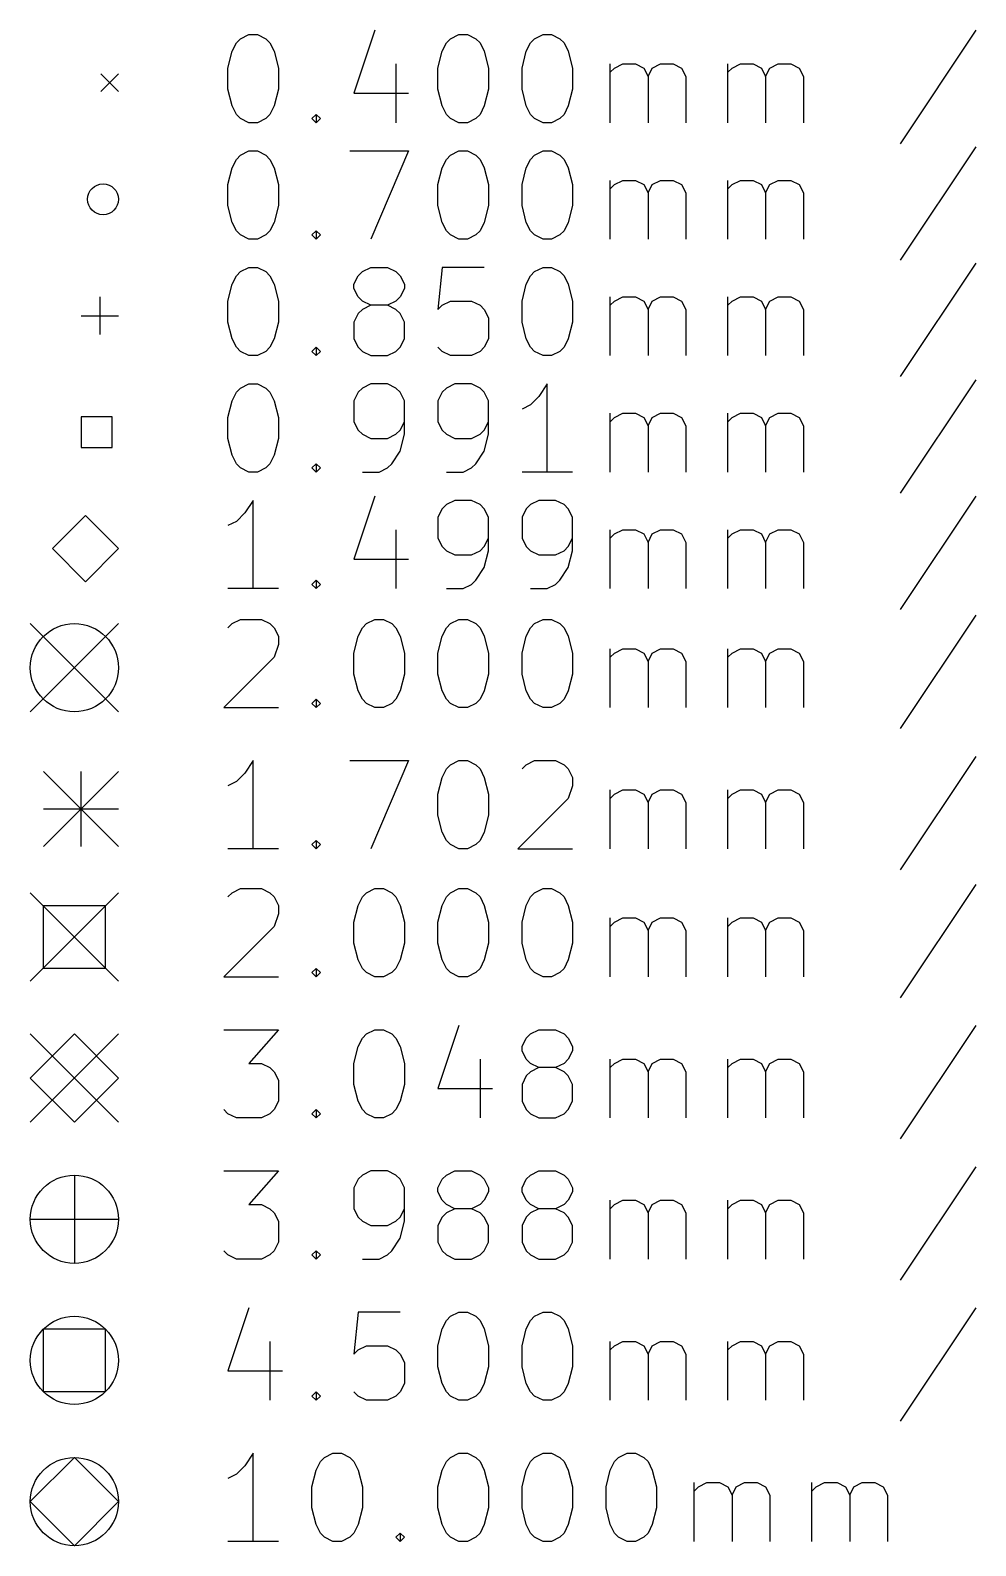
# Model space of a CAD drawing. Extents: x -1 to 313, y -136 to 2.
# Drawn here: x -1.3 to 20.13, y -134.91 to -100.56 of the extents above; entities that cross this region are included whole.
import ezdxf

# ---------------------------------------------------------------- set-up
doc = ezdxf.new("R2010")
doc.units = 0
doc.layers.add('BLACK', color=7, linetype='CONTINUOUS')

msp = doc.modelspace()

# ---------------------------------------------------------------- linework, layer by layer
at = {"layer": 'BLACK', "linetype": 'CONTINUOUS'}
for p, q in [((6.51429, -100.56), (6.03809, -101.988)), ((20.1333, -100.56), (18.419, -103.131)), ((3.27619, -101.036), (3.37143, -100.845)), ((3.37143, -100.845), (3.46667, -100.75)), ((3.46667, -100.75), (3.65714, -100.655)), ((3.65714, -100.655), (3.84762, -100.655)), ((3.84762, -100.655), (4.0381, -100.75)), ((4.0381, -100.75), (4.13333, -100.845)), ((4.13333, -100.845), (4.22857, -101.036)), ((8.0381, -101.036), (8.13333, -100.845)), ((8.13333, -100.845), (8.22857, -100.75)), ((8.22857, -100.75), (8.41905, -100.655)), ((8.41905, -100.655), (8.60952, -100.655)), ((8.60952, -100.655), (8.8, -100.75)), ((8.8, -100.75), (8.89524, -100.845)), ((8.89524, -100.845), (8.99048, -101.036)), ((9.94286, -101.036), (10.0381, -100.845)), ((10.0381, -100.845), (10.1333, -100.75)), ((10.1333, -100.75), (10.3238, -100.655)), ((10.3238, -100.655), (10.5143, -100.655)), ((10.5143, -100.655), (10.7048, -100.75)), ((10.7048, -100.75), (10.8, -100.845)), ((10.8, -100.845), (10.8952, -101.036)), ((3.18095, -101.417), (3.27619, -101.036)), ((4.22857, -101.036), (4.32381, -101.417)), ((6.99048, -101.322), (6.99048, -102.655)), ((7.94286, -101.417), (8.0381, -101.036)), ((8.99048, -101.036), (9.08571, -101.417)), ((9.84762, -101.417), (9.94286, -101.036)), ((10.8952, -101.036), (10.9905, -101.417)), ((11.8476, -102.655), (11.8476, -101.322)), ((11.9429, -101.417), (12.1333, -101.322)), ((12.1333, -101.322), (12.419, -101.322)), ((12.419, -101.322), (12.6095, -101.417)), ((12.8, -101.417), (12.9905, -101.322)), ((12.9905, -101.322), (13.2762, -101.322)), ((13.2762, -101.322), (13.4667, -101.417)), ((14.5143, -102.655), (14.5143, -101.322)), ((14.6095, -101.417), (14.8, -101.322)), ((14.8, -101.322), (15.0857, -101.322)), ((15.0857, -101.322), (15.2762, -101.417)), ((15.4667, -101.417), (15.6571, -101.322)), ((15.6571, -101.322), (15.9429, -101.322)), ((15.9429, -101.322), (16.1333, -101.417)), ((0.3, -101.55), (0.7, -101.95)), ((0.7, -101.55), (0.3, -101.95)), ((3.18095, -101.893), (3.18095, -101.417)), ((4.32381, -101.417), (4.32381, -101.893)), ((7.94286, -101.893), (7.94286, -101.417)), ((9.08571, -101.417), (9.08571, -101.893)), ((9.84762, -101.893), (9.84762, -101.417)), ((10.9905, -101.417), (10.9905, -101.893)), ((11.8476, -101.512), (11.9429, -101.417)), ((12.6095, -101.417), (12.7048, -101.607)), ((12.7048, -101.607), (12.8, -101.417)), ((12.7048, -101.607), (12.7048, -102.655)), ((13.4667, -101.417), (13.5619, -101.607)), ((13.5619, -101.607), (13.5619, -102.655)), ((14.5143, -101.512), (14.6095, -101.417)), ((15.2762, -101.417), (15.3714, -101.607)), ((15.3714, -101.607), (15.4667, -101.417)), ((15.3714, -101.607), (15.3714, -102.655)), ((16.1333, -101.417), (16.2286, -101.607)), ((16.2286, -101.607), (16.2286, -102.655)), ((3.27619, -102.274), (3.18095, -101.893)), ((4.32381, -101.893), (4.22857, -102.274)), ((6.03809, -101.988), (7.27619, -101.988)), ((8.0381, -102.274), (7.94286, -101.893)), ((9.08571, -101.893), (8.99048, -102.274)), ((9.94286, -102.274), (9.84762, -101.893)), ((10.9905, -101.893), (10.8952, -102.274)), ((3.37143, -102.465), (3.27619, -102.274)), ((4.22857, -102.274), (4.13333, -102.465)), ((8.13333, -102.465), (8.0381, -102.274)), ((8.99048, -102.274), (8.89524, -102.465)), ((10.0381, -102.465), (9.94286, -102.274)), ((10.8952, -102.274), (10.8, -102.465)), ((3.46667, -102.56), (3.37143, -102.465)), ((3.65714, -102.655), (3.46667, -102.56)), ((3.84762, -102.655), (3.65714, -102.655)), ((4.0381, -102.56), (3.84762, -102.655)), ((4.13333, -102.465), (4.0381, -102.56)), ((5.08571, -102.56), (5.18095, -102.465)), ((5.18095, -102.655), (5.08571, -102.56)), ((5.18095, -102.465), (5.27619, -102.56)), ((5.18095, -102.465), (5.18095, -102.655)), ((5.27619, -102.56), (5.18095, -102.655)), ((8.22857, -102.56), (8.13333, -102.465)), ((8.41905, -102.655), (8.22857, -102.56)), ((8.60952, -102.655), (8.41905, -102.655)), ((8.8, -102.56), (8.60952, -102.655)), ((8.89524, -102.465), (8.8, -102.56)), ((10.1333, -102.56), (10.0381, -102.465)), ((10.3238, -102.655), (10.1333, -102.56)), ((10.5143, -102.655), (10.3238, -102.655)), ((10.7048, -102.56), (10.5143, -102.655)), ((10.8, -102.465), (10.7048, -102.56)), ((3.37143, -103.485), (3.46667, -103.39)), ((3.46667, -103.39), (3.65714, -103.295)), ((3.65714, -103.295), (3.84762, -103.295)), ((3.84762, -103.295), (4.0381, -103.39)), ((4.0381, -103.39), (4.13333, -103.485)), ((5.94286, -103.295), (7.27619, -103.295)), ((7.27619, -103.295), (6.41905, -105.295)), ((8.13333, -103.485), (8.22857, -103.39)), ((8.22857, -103.39), (8.41905, -103.295)), ((8.41905, -103.295), (8.60952, -103.295)), ((8.60952, -103.295), (8.8, -103.39)), ((8.8, -103.39), (8.89524, -103.485)), ((10.0381, -103.485), (10.1333, -103.39)), ((10.1333, -103.39), (10.3238, -103.295)), ((10.3238, -103.295), (10.5143, -103.295)), ((10.5143, -103.295), (10.7048, -103.39)), ((10.7048, -103.39), (10.8, -103.485)), ((20.1333, -103.2), (18.419, -105.771)), ((3.18095, -104.057), (3.27619, -103.676)), ((3.27619, -103.676), (3.37143, -103.485)), ((4.13333, -103.485), (4.22857, -103.676)), ((4.22857, -103.676), (4.32381, -104.057)), ((7.94286, -104.057), (8.0381, -103.676)), ((8.0381, -103.676), (8.13333, -103.485)), ((8.89524, -103.485), (8.99048, -103.676)), ((8.99048, -103.676), (9.08571, -104.057)), ((9.84762, -104.057), (9.94286, -103.676)), ((9.94286, -103.676), (10.0381, -103.485)), ((10.8, -103.485), (10.8952, -103.676)), ((10.8952, -103.676), (10.9905, -104.057)), ((3.18095, -104.533), (3.18095, -104.057)), ((4.32381, -104.057), (4.32381, -104.533)), ((7.94286, -104.533), (7.94286, -104.057)), ((9.08571, -104.057), (9.08571, -104.533)), ((9.84762, -104.533), (9.84762, -104.057)), ((10.9905, -104.057), (10.9905, -104.533)), ((11.8476, -105.295), (11.8476, -103.962)), ((11.8476, -104.152), (11.9429, -104.057)), ((11.9429, -104.057), (12.1333, -103.962)), ((12.1333, -103.962), (12.419, -103.962)), ((12.419, -103.962), (12.6095, -104.057)), ((12.6095, -104.057), (12.7048, -104.247)), ((12.7048, -104.247), (12.8, -104.057)), ((12.8, -104.057), (12.9905, -103.962)), ((12.9905, -103.962), (13.2762, -103.962)), ((13.2762, -103.962), (13.4667, -104.057)), ((13.4667, -104.057), (13.5619, -104.247)), ((14.5143, -105.295), (14.5143, -103.962)), ((14.5143, -104.152), (14.6095, -104.057)), ((14.6095, -104.057), (14.8, -103.962)), ((14.8, -103.962), (15.0857, -103.962)), ((15.0857, -103.962), (15.2762, -104.057)), ((15.2762, -104.057), (15.3714, -104.247)), ((15.3714, -104.247), (15.4667, -104.057)), ((15.4667, -104.057), (15.6571, -103.962)), ((15.6571, -103.962), (15.9429, -103.962)), ((15.9429, -103.962), (16.1333, -104.057)), ((16.1333, -104.057), (16.2286, -104.247)), ((12.7048, -104.247), (12.7048, -105.295)), ((13.5619, -104.247), (13.5619, -105.295)), ((15.3714, -104.247), (15.3714, -105.295)), ((16.2286, -104.247), (16.2286, -105.295)), ((3.27619, -104.914), (3.18095, -104.533)), ((4.32381, -104.533), (4.22857, -104.914)), ((8.0381, -104.914), (7.94286, -104.533)), ((9.08571, -104.533), (8.99048, -104.914)), ((9.94286, -104.914), (9.84762, -104.533)), ((10.9905, -104.533), (10.8952, -104.914)), ((3.37143, -105.105), (3.27619, -104.914)), ((3.46667, -105.2), (3.37143, -105.105)), ((4.13333, -105.105), (4.0381, -105.2)), ((4.22857, -104.914), (4.13333, -105.105)), ((5.08571, -105.2), (5.18095, -105.105)), ((5.18095, -105.105), (5.27619, -105.2)), ((5.18095, -105.105), (5.18095, -105.295)), ((8.13333, -105.105), (8.0381, -104.914)), ((8.22857, -105.2), (8.13333, -105.105)), ((8.89524, -105.105), (8.8, -105.2)), ((8.99048, -104.914), (8.89524, -105.105)), ((10.0381, -105.105), (9.94286, -104.914)), ((10.1333, -105.2), (10.0381, -105.105)), ((10.8, -105.105), (10.7048, -105.2)), ((10.8952, -104.914), (10.8, -105.105)), ((3.65714, -105.295), (3.46667, -105.2)), ((3.84762, -105.295), (3.65714, -105.295)), ((4.0381, -105.2), (3.84762, -105.295)), ((5.18095, -105.295), (5.08571, -105.2)), ((5.27619, -105.2), (5.18095, -105.295)), ((8.41905, -105.295), (8.22857, -105.2)), ((8.60952, -105.295), (8.41905, -105.295)), ((8.8, -105.2), (8.60952, -105.295)), ((10.3238, -105.295), (10.1333, -105.2)), ((10.5143, -105.295), (10.3238, -105.295)), ((10.7048, -105.2), (10.5143, -105.295)), ((3.27619, -106.316), (3.37143, -106.125)), ((3.37143, -106.125), (3.46667, -106.03)), ((3.46667, -106.03), (3.65714, -105.935)), ((3.65714, -105.935), (3.84762, -105.935)), ((3.84762, -105.935), (4.0381, -106.03)), ((4.0381, -106.03), (4.13333, -106.125)), ((4.13333, -106.125), (4.22857, -106.316)), ((6.03809, -106.316), (6.13333, -106.125)), ((6.13333, -106.125), (6.22857, -106.03)), ((6.22857, -106.03), (6.41905, -105.935)), ((6.41905, -105.935), (6.8, -105.935)), ((6.8, -105.935), (6.99048, -106.03)), ((6.99048, -106.03), (7.08571, -106.125)), ((7.08571, -106.125), (7.18095, -106.316)), ((8.0381, -105.935), (7.94286, -106.887)), ((8.99048, -105.935), (8.0381, -105.935)), ((9.94286, -106.316), (10.0381, -106.125)), ((10.0381, -106.125), (10.1333, -106.03)), ((10.1333, -106.03), (10.3238, -105.935)), ((10.3238, -105.935), (10.5143, -105.935)), ((10.5143, -105.935), (10.7048, -106.03)), ((10.7048, -106.03), (10.8, -106.125)), ((10.8, -106.125), (10.8952, -106.316)), ((20.1333, -105.84), (18.419, -108.411)), ((3.18095, -106.697), (3.27619, -106.316)), ((4.22857, -106.316), (4.32381, -106.697)), ((6.03809, -106.411), (6.03809, -106.316)), ((6.13333, -106.602), (6.03809, -106.411)), ((7.18095, -106.411), (7.08571, -106.602)), ((7.18095, -106.316), (7.18095, -106.411)), ((9.84762, -106.697), (9.94286, -106.316)), ((10.8952, -106.316), (10.9905, -106.697)), ((0.275, -106.605), (0.275, -107.455)), ((3.18095, -107.173), (3.18095, -106.697)), ((4.32381, -106.697), (4.32381, -107.173)), ((6.22857, -106.697), (6.13333, -106.602)), ((6.41905, -106.792), (6.22857, -106.697)), ((6.41905, -106.792), (6.22857, -106.887)), ((6.8, -106.792), (6.41905, -106.792)), ((6.99048, -106.697), (6.8, -106.792)), ((6.99048, -106.887), (6.8, -106.792)), ((7.08571, -106.602), (6.99048, -106.697)), ((7.94286, -106.887), (8.0381, -106.792)), ((8.0381, -106.792), (8.22857, -106.697)), ((8.22857, -106.697), (8.70476, -106.697)), ((8.70476, -106.697), (8.89524, -106.792)), ((8.89524, -106.792), (8.99048, -106.887)), ((9.84762, -107.173), (9.84762, -106.697)), ((10.9905, -106.697), (10.9905, -107.173)), ((11.8476, -107.935), (11.8476, -106.602)), ((11.8476, -106.792), (11.9429, -106.697)), ((11.9429, -106.697), (12.1333, -106.602)), ((12.1333, -106.602), (12.419, -106.602)), ((12.419, -106.602), (12.6095, -106.697)), ((12.6095, -106.697), (12.7048, -106.887)), ((12.7048, -106.887), (12.8, -106.697)), ((12.8, -106.697), (12.9905, -106.602)), ((12.9905, -106.602), (13.2762, -106.602)), ((13.2762, -106.602), (13.4667, -106.697)), ((13.4667, -106.697), (13.5619, -106.887)), ((14.5143, -107.935), (14.5143, -106.602)), ((14.5143, -106.792), (14.6095, -106.697)), ((14.6095, -106.697), (14.8, -106.602)), ((14.8, -106.602), (15.0857, -106.602)), ((15.0857, -106.602), (15.2762, -106.697)), ((15.2762, -106.697), (15.3714, -106.887)), ((15.3714, -106.887), (15.4667, -106.697)), ((15.4667, -106.697), (15.6571, -106.602)), ((15.6571, -106.602), (15.9429, -106.602)), ((15.9429, -106.602), (16.1333, -106.697)), ((16.1333, -106.697), (16.2286, -106.887)), ((-0.15, -107.03), (0.7, -107.03)), ((3.27619, -107.554), (3.18095, -107.173)), ((4.32381, -107.173), (4.22857, -107.554)), ((6.13333, -106.983), (6.03809, -107.173)), ((6.03809, -107.173), (6.03809, -107.554)), ((6.22857, -106.887), (6.13333, -106.983)), ((7.08571, -106.983), (6.99048, -106.887)), ((7.18095, -107.173), (7.08571, -106.983)), ((7.18095, -107.554), (7.18095, -107.173)), ((8.99048, -106.887), (9.08571, -107.078)), ((9.08571, -107.078), (9.08571, -107.554)), ((9.94286, -107.554), (9.84762, -107.173)), ((10.9905, -107.173), (10.8952, -107.554)), ((12.7048, -106.887), (12.7048, -107.935)), ((13.5619, -106.887), (13.5619, -107.935)), ((15.3714, -106.887), (15.3714, -107.935)), ((16.2286, -106.887), (16.2286, -107.935)), ((3.37143, -107.745), (3.27619, -107.554)), ((3.46667, -107.84), (3.37143, -107.745)), ((3.65714, -107.935), (3.46667, -107.84)), ((4.0381, -107.84), (3.84762, -107.935)), ((4.13333, -107.745), (4.0381, -107.84)), ((4.22857, -107.554), (4.13333, -107.745)), ((5.08571, -107.84), (5.18095, -107.745)), ((5.18095, -107.935), (5.08571, -107.84)), ((5.18095, -107.745), (5.27619, -107.84)), ((5.18095, -107.745), (5.18095, -107.935)), ((5.27619, -107.84), (5.18095, -107.935)), ((6.03809, -107.554), (6.13333, -107.745)), ((6.13333, -107.745), (6.22857, -107.84)), ((6.22857, -107.84), (6.41905, -107.935)), ((6.8, -107.935), (6.99048, -107.84)), ((6.99048, -107.84), (7.08571, -107.745)), ((7.08571, -107.745), (7.18095, -107.554)), ((8.0381, -107.84), (7.94286, -107.745)), ((8.22857, -107.935), (8.0381, -107.84)), ((8.89524, -107.84), (8.70476, -107.935)), ((8.99048, -107.745), (8.89524, -107.84)), ((9.08571, -107.554), (8.99048, -107.745)), ((10.0381, -107.745), (9.94286, -107.554)), ((10.1333, -107.84), (10.0381, -107.745)), ((10.3238, -107.935), (10.1333, -107.84)), ((10.7048, -107.84), (10.5143, -107.935)), ((10.8, -107.745), (10.7048, -107.84)), ((10.8952, -107.554), (10.8, -107.745)), ((3.84762, -107.935), (3.65714, -107.935)), ((6.41905, -107.935), (6.8, -107.935)), ((8.70476, -107.935), (8.22857, -107.935)), ((10.5143, -107.935), (10.3238, -107.935)), ((20.1333, -108.48), (18.419, -111.051)), ((3.27619, -108.956), (3.37143, -108.765)), ((3.37143, -108.765), (3.46667, -108.67)), ((3.46667, -108.67), (3.65714, -108.575)), ((3.65714, -108.575), (3.84762, -108.575)), ((3.84762, -108.575), (4.0381, -108.67)), ((4.0381, -108.67), (4.13333, -108.765)), ((4.13333, -108.765), (4.22857, -108.956)), ((6.13333, -108.765), (6.03809, -108.956)), ((6.22857, -108.67), (6.13333, -108.765)), ((6.41905, -108.575), (6.22857, -108.67)), ((6.8, -108.575), (6.41905, -108.575)), ((6.99048, -108.67), (6.8, -108.575)), ((7.08571, -108.765), (6.99048, -108.67)), ((7.18095, -108.956), (7.08571, -108.765)), ((8.0381, -108.765), (7.94286, -108.956)), ((8.13333, -108.67), (8.0381, -108.765)), ((8.32381, -108.575), (8.13333, -108.67)), ((8.70476, -108.575), (8.32381, -108.575)), ((8.89524, -108.67), (8.70476, -108.575)), ((8.99048, -108.765), (8.89524, -108.67)), ((9.08571, -108.956), (8.99048, -108.765)), ((10.2286, -108.861), (10.0381, -109.051)), ((10.419, -108.575), (10.2286, -108.861)), ((10.419, -110.575), (10.419, -108.575)), ((3.18095, -109.337), (3.27619, -108.956)), ((4.22857, -108.956), (4.32381, -109.337)), ((6.03809, -108.956), (6.03809, -109.432)), ((7.18095, -109.718), (7.18095, -108.956)), ((7.94286, -108.956), (7.94286, -109.432)), ((9.08571, -109.718), (9.08571, -108.956)), ((10.0381, -109.051), (9.84762, -109.146)), ((0.55493, -109.32), (-0.14553, -109.32)), ((-0.14553, -109.32), (-0.14553, -110.02)), ((0.55493, -110.02), (0.55493, -109.32)), ((3.18095, -109.813), (3.18095, -109.337)), ((4.32381, -109.337), (4.32381, -109.813)), ((6.03809, -109.432), (6.13333, -109.623)), ((7.08571, -109.623), (7.18095, -109.432)), ((7.94286, -109.432), (8.0381, -109.623)), ((8.99048, -109.623), (9.08571, -109.432)), ((11.8476, -110.575), (11.8476, -109.242)), ((11.8476, -109.432), (11.9429, -109.337)), ((11.9429, -109.337), (12.1333, -109.242)), ((12.1333, -109.242), (12.419, -109.242)), ((12.419, -109.242), (12.6095, -109.337)), ((12.6095, -109.337), (12.7048, -109.527)), ((12.7048, -109.527), (12.8, -109.337)), ((12.7048, -109.527), (12.7048, -110.575)), ((12.8, -109.337), (12.9905, -109.242)), ((12.9905, -109.242), (13.2762, -109.242)), ((13.2762, -109.242), (13.4667, -109.337)), ((13.4667, -109.337), (13.5619, -109.527)), ((13.5619, -109.527), (13.5619, -110.575)), ((14.5143, -110.575), (14.5143, -109.242)), ((14.5143, -109.432), (14.6095, -109.337)), ((14.6095, -109.337), (14.8, -109.242)), ((14.8, -109.242), (15.0857, -109.242)), ((15.0857, -109.242), (15.2762, -109.337)), ((15.2762, -109.337), (15.3714, -109.527)), ((15.3714, -109.527), (15.4667, -109.337)), ((15.3714, -109.527), (15.3714, -110.575)), ((15.4667, -109.337), (15.6571, -109.242)), ((15.6571, -109.242), (15.9429, -109.242)), ((15.9429, -109.242), (16.1333, -109.337)), ((16.1333, -109.337), (16.2286, -109.527)), ((16.2286, -109.527), (16.2286, -110.575)), ((3.27619, -110.194), (3.18095, -109.813)), ((4.32381, -109.813), (4.22857, -110.194)), ((6.13333, -109.623), (6.22857, -109.718)), ((6.22857, -109.718), (6.41905, -109.813)), ((6.41905, -109.813), (6.8, -109.813)), ((6.8, -109.813), (6.99048, -109.718)), ((6.99048, -109.718), (7.08571, -109.623)), ((7.08571, -110.099), (7.18095, -109.718)), ((8.0381, -109.623), (8.13333, -109.718)), ((8.13333, -109.718), (8.32381, -109.813)), ((8.32381, -109.813), (8.70476, -109.813)), ((8.70476, -109.813), (8.89524, -109.718)), ((8.89524, -109.718), (8.99048, -109.623)), ((8.99048, -110.099), (9.08571, -109.718)), ((-0.14553, -110.02), (0.55493, -110.02)), ((3.37143, -110.385), (3.27619, -110.194)), ((4.22857, -110.194), (4.13333, -110.385)), ((6.89524, -110.385), (7.08571, -110.099)), ((8.8, -110.385), (8.99048, -110.099)), ((3.46667, -110.48), (3.37143, -110.385)), ((3.65714, -110.575), (3.46667, -110.48)), ((3.84762, -110.575), (3.65714, -110.575)), ((4.0381, -110.48), (3.84762, -110.575)), ((4.13333, -110.385), (4.0381, -110.48)), ((5.08571, -110.48), (5.18095, -110.385)), ((5.18095, -110.575), (5.08571, -110.48)), ((5.18095, -110.385), (5.27619, -110.48)), ((5.18095, -110.385), (5.18095, -110.575)), ((5.27619, -110.48), (5.18095, -110.575)), ((6.22857, -110.575), (6.60952, -110.575)), ((6.60952, -110.575), (6.8, -110.48)), ((6.8, -110.48), (6.89524, -110.385)), ((8.13333, -110.575), (8.51428, -110.575)), ((8.51428, -110.575), (8.70476, -110.48)), ((8.70476, -110.48), (8.8, -110.385)), ((10.9905, -110.575), (9.84762, -110.575)), ((3.75238, -111.215), (3.5619, -111.501)), ((3.75238, -113.215), (3.75238, -111.215)), ((6.51429, -111.12), (6.03809, -112.548)), ((8.32381, -111.215), (8.13333, -111.31)), ((8.70476, -111.215), (8.32381, -111.215)), ((8.89524, -111.31), (8.70476, -111.215)), ((10.2286, -111.215), (10.0381, -111.31)), ((10.6095, -111.215), (10.2286, -111.215)), ((10.8, -111.31), (10.6095, -111.215)), ((20.1333, -111.12), (18.419, -113.691)), ((-0.0493, -111.561), (-0.7986, -112.31)), ((0.7, -112.31), (-0.0493, -111.561)), ((3.5619, -111.501), (3.37143, -111.691)), ((8.0381, -111.405), (7.94286, -111.596)), ((7.94286, -111.596), (7.94286, -112.072)), ((8.13333, -111.31), (8.0381, -111.405)), ((8.99048, -111.405), (8.89524, -111.31)), ((9.08571, -111.596), (8.99048, -111.405)), ((9.08571, -112.358), (9.08571, -111.596)), ((9.94286, -111.405), (9.84762, -111.596)), ((9.84762, -111.596), (9.84762, -112.072)), ((10.0381, -111.31), (9.94286, -111.405)), ((10.8952, -111.405), (10.8, -111.31)), ((10.9905, -111.596), (10.8952, -111.405)), ((10.9905, -112.358), (10.9905, -111.596)), ((3.37143, -111.691), (3.18095, -111.786)), ((6.99048, -111.882), (6.99048, -113.215)), ((11.8476, -113.215), (11.8476, -111.882)), ((11.8476, -112.072), (11.9429, -111.977)), ((11.9429, -111.977), (12.1333, -111.882)), ((12.1333, -111.882), (12.419, -111.882)), ((12.419, -111.882), (12.6095, -111.977)), ((12.6095, -111.977), (12.7048, -112.167)), ((12.7048, -112.167), (12.8, -111.977)), ((12.8, -111.977), (12.9905, -111.882)), ((12.9905, -111.882), (13.2762, -111.882)), ((13.2762, -111.882), (13.4667, -111.977)), ((13.4667, -111.977), (13.5619, -112.167)), ((14.5143, -113.215), (14.5143, -111.882)), ((14.5143, -112.072), (14.6095, -111.977)), ((14.6095, -111.977), (14.8, -111.882)), ((14.8, -111.882), (15.0857, -111.882)), ((15.0857, -111.882), (15.2762, -111.977)), ((15.2762, -111.977), (15.3714, -112.167)), ((15.3714, -112.167), (15.4667, -111.977)), ((15.4667, -111.977), (15.6571, -111.882)), ((15.6571, -111.882), (15.9429, -111.882)), ((15.9429, -111.882), (16.1333, -111.977)), ((16.1333, -111.977), (16.2286, -112.167)), ((-0.7986, -112.31), (-0.0493, -113.06)), ((-0.0493, -113.06), (0.7, -112.31)), ((7.94286, -112.072), (8.0381, -112.263)), ((8.0381, -112.263), (8.13333, -112.358)), ((8.89524, -112.358), (8.99048, -112.263)), ((8.99048, -112.263), (9.08571, -112.072)), ((9.84762, -112.072), (9.94286, -112.263)), ((9.94286, -112.263), (10.0381, -112.358)), ((10.8, -112.358), (10.8952, -112.263)), ((10.8952, -112.263), (10.9905, -112.072)), ((12.7048, -112.167), (12.7048, -113.215)), ((13.5619, -112.167), (13.5619, -113.215)), ((15.3714, -112.167), (15.3714, -113.215)), ((16.2286, -112.167), (16.2286, -113.215)), ((6.03809, -112.548), (7.27619, -112.548)), ((8.13333, -112.358), (8.32381, -112.453)), ((8.32381, -112.453), (8.70476, -112.453)), ((8.70476, -112.453), (8.89524, -112.358)), ((8.99048, -112.739), (9.08571, -112.358)), ((10.0381, -112.358), (10.2286, -112.453)), ((10.2286, -112.453), (10.6095, -112.453)), ((10.6095, -112.453), (10.8, -112.358)), ((10.8952, -112.739), (10.9905, -112.358)), ((8.8, -113.025), (8.99048, -112.739)), ((10.7048, -113.025), (10.8952, -112.739)), ((4.32381, -113.215), (3.18095, -113.215)), ((5.08571, -113.12), (5.18095, -113.025)), ((5.18095, -113.215), (5.08571, -113.12)), ((5.18095, -113.025), (5.27619, -113.12)), ((5.18095, -113.025), (5.18095, -113.215)), ((5.27619, -113.12), (5.18095, -113.215)), ((8.13333, -113.215), (8.51428, -113.215)), ((8.51428, -113.215), (8.70476, -113.12)), ((8.70476, -113.12), (8.8, -113.025)), ((10.0381, -113.215), (10.419, -113.215)), ((10.419, -113.215), (10.6095, -113.12)), ((10.6095, -113.12), (10.7048, -113.025)), ((-1.3, -114.009), (0.7, -116.009)), ((0.7, -114.009), (-1.3, -116.009)), ((3.18095, -114.104), (3.27619, -114.009)), ((3.27619, -114.009), (3.46667, -113.914)), ((3.46667, -113.914), (3.94286, -113.914)), ((3.94286, -113.914), (4.13333, -114.009)), ((4.13333, -114.009), (4.22857, -114.104)), ((6.22857, -114.104), (6.32381, -114.009)), ((6.32381, -114.009), (6.51429, -113.914)), ((6.51429, -113.914), (6.70476, -113.914)), ((6.70476, -113.914), (6.89524, -114.009)), ((6.89524, -114.009), (6.99048, -114.104)), ((8.13333, -114.104), (8.22857, -114.009)), ((8.22857, -114.009), (8.41905, -113.914)), ((8.41905, -113.914), (8.60952, -113.914)), ((8.60952, -113.914), (8.8, -114.009)), ((8.8, -114.009), (8.89524, -114.104)), ((10.0381, -114.104), (10.1333, -114.009)), ((10.1333, -114.009), (10.3238, -113.914)), ((10.3238, -113.914), (10.5143, -113.914)), ((10.5143, -113.914), (10.7048, -114.009)), ((10.7048, -114.009), (10.8, -114.104)), ((20.1333, -113.818), (18.419, -116.39)), ((4.22857, -114.104), (4.32381, -114.295)), ((4.32381, -114.295), (4.32381, -114.485)), ((6.03809, -114.676), (6.13333, -114.295)), ((6.13333, -114.295), (6.22857, -114.104)), ((6.99048, -114.104), (7.08571, -114.295)), ((7.08571, -114.295), (7.18095, -114.676)), ((7.94286, -114.676), (8.0381, -114.295)), ((8.0381, -114.295), (8.13333, -114.104)), ((8.89524, -114.104), (8.99048, -114.295)), ((8.99048, -114.295), (9.08571, -114.676)), ((9.84762, -114.676), (9.94286, -114.295)), ((9.94286, -114.295), (10.0381, -114.104)), ((10.8, -114.104), (10.8952, -114.295)), ((10.8952, -114.295), (10.9905, -114.676)), ((4.32381, -114.485), (4.22857, -114.771)), ((6.03809, -115.152), (6.03809, -114.676)), ((7.18095, -114.676), (7.18095, -115.152)), ((7.94286, -115.152), (7.94286, -114.676)), ((9.08571, -114.676), (9.08571, -115.152)), ((9.84762, -115.152), (9.84762, -114.676)), ((10.9905, -114.676), (10.9905, -115.152)), ((11.8476, -115.914), (11.8476, -114.58)), ((11.8476, -114.771), (11.9429, -114.676)), ((11.9429, -114.676), (12.1333, -114.58)), ((12.1333, -114.58), (12.419, -114.58)), ((12.419, -114.58), (12.6095, -114.676)), ((12.6095, -114.676), (12.7048, -114.866)), ((12.7048, -114.866), (12.8, -114.676)), ((12.8, -114.676), (12.9905, -114.58)), ((12.9905, -114.58), (13.2762, -114.58)), ((13.2762, -114.58), (13.4667, -114.676)), ((13.4667, -114.676), (13.5619, -114.866)), ((14.5143, -115.914), (14.5143, -114.58)), ((14.5143, -114.771), (14.6095, -114.676)), ((14.6095, -114.676), (14.8, -114.58)), ((14.8, -114.58), (15.0857, -114.58)), ((15.0857, -114.58), (15.2762, -114.676)), ((15.2762, -114.676), (15.3714, -114.866)), ((15.3714, -114.866), (15.4667, -114.676)), ((15.4667, -114.676), (15.6571, -114.58)), ((15.6571, -114.58), (15.9429, -114.58)), ((15.9429, -114.58), (16.1333, -114.676)), ((16.1333, -114.676), (16.2286, -114.866)), ((4.22857, -114.771), (3.08571, -115.914)), ((12.7048, -114.866), (12.7048, -115.914)), ((13.5619, -114.866), (13.5619, -115.914)), ((15.3714, -114.866), (15.3714, -115.914)), ((16.2286, -114.866), (16.2286, -115.914)), ((6.13333, -115.533), (6.03809, -115.152)), ((7.18095, -115.152), (7.08571, -115.533)), ((8.0381, -115.533), (7.94286, -115.152)), ((9.08571, -115.152), (8.99048, -115.533)), ((9.94286, -115.533), (9.84762, -115.152)), ((10.9905, -115.152), (10.8952, -115.533)), ((5.08571, -115.818), (5.18095, -115.723)), ((5.18095, -115.723), (5.27619, -115.818)), ((5.18095, -115.723), (5.18095, -115.914)), ((6.22857, -115.723), (6.13333, -115.533)), ((6.32381, -115.818), (6.22857, -115.723)), ((6.99048, -115.723), (6.89524, -115.818)), ((7.08571, -115.533), (6.99048, -115.723)), ((8.13333, -115.723), (8.0381, -115.533)), ((8.22857, -115.818), (8.13333, -115.723)), ((8.89524, -115.723), (8.8, -115.818)), ((8.99048, -115.533), (8.89524, -115.723)), ((10.0381, -115.723), (9.94286, -115.533)), ((10.1333, -115.818), (10.0381, -115.723)), ((10.8, -115.723), (10.7048, -115.818)), ((10.8952, -115.533), (10.8, -115.723)), ((3.08571, -115.914), (4.32381, -115.914)), ((5.18095, -115.914), (5.08571, -115.818)), ((5.27619, -115.818), (5.18095, -115.914)), ((6.51429, -115.914), (6.32381, -115.818)), ((6.70476, -115.914), (6.51429, -115.914)), ((6.89524, -115.818), (6.70476, -115.914)), ((8.41905, -115.914), (8.22857, -115.818)), ((8.60952, -115.914), (8.41905, -115.914)), ((8.8, -115.818), (8.60952, -115.914)), ((10.3238, -115.914), (10.1333, -115.818)), ((10.5143, -115.914), (10.3238, -115.914)), ((10.7048, -115.818), (10.5143, -115.914)), ((3.75238, -117.114), (3.5619, -117.399)), ((3.75238, -119.114), (3.75238, -117.114)), ((5.94286, -117.114), (7.27619, -117.114)), ((7.27619, -117.114), (6.41905, -119.114)), ((8.22857, -117.209), (8.41905, -117.114)), ((8.41905, -117.114), (8.60952, -117.114)), ((8.60952, -117.114), (8.8, -117.209)), ((9.94286, -117.209), (10.1333, -117.114)), ((10.1333, -117.114), (10.6095, -117.114)), ((10.6095, -117.114), (10.8, -117.209)), ((20.1333, -117.018), (18.419, -119.59)), ((-1.0018, -117.358), (0.7, -119.06)), ((0.7, -117.358), (-1.0018, -119.06)), ((-0.1509, -117.358), (-0.1509, -119.06)), ((3.5619, -117.399), (3.37143, -117.59)), ((8.0381, -117.495), (8.13333, -117.304)), ((8.13333, -117.304), (8.22857, -117.209)), ((8.8, -117.209), (8.89524, -117.304)), ((8.89524, -117.304), (8.99048, -117.495)), ((9.84762, -117.304), (9.94286, -117.209)), ((10.8, -117.209), (10.8952, -117.304)), ((10.8952, -117.304), (10.9905, -117.495)), ((3.37143, -117.59), (3.18095, -117.685)), ((7.94286, -117.876), (8.0381, -117.495)), ((8.99048, -117.495), (9.08571, -117.876)), ((10.9905, -117.685), (10.8952, -117.971)), ((10.9905, -117.495), (10.9905, -117.685)), ((11.8476, -119.114), (11.8476, -117.78)), ((11.9429, -117.876), (12.1333, -117.78)), ((12.1333, -117.78), (12.419, -117.78)), ((12.419, -117.78), (12.6095, -117.876)), ((12.8, -117.876), (12.9905, -117.78)), ((12.9905, -117.78), (13.2762, -117.78)), ((13.2762, -117.78), (13.4667, -117.876)), ((14.5143, -119.114), (14.5143, -117.78)), ((14.6095, -117.876), (14.8, -117.78)), ((14.8, -117.78), (15.0857, -117.78)), ((15.0857, -117.78), (15.2762, -117.876)), ((15.4667, -117.876), (15.6571, -117.78)), ((15.6571, -117.78), (15.9429, -117.78)), ((15.9429, -117.78), (16.1333, -117.876)), ((7.94286, -118.352), (7.94286, -117.876)), ((9.08571, -117.876), (9.08571, -118.352)), ((10.8952, -117.971), (9.75238, -119.114)), ((11.8476, -117.971), (11.9429, -117.876)), ((12.6095, -117.876), (12.7048, -118.066)), ((12.7048, -118.066), (12.8, -117.876)), ((12.7048, -118.066), (12.7048, -119.114)), ((13.4667, -117.876), (13.5619, -118.066)), ((13.5619, -118.066), (13.5619, -119.114)), ((14.5143, -117.971), (14.6095, -117.876)), ((15.2762, -117.876), (15.3714, -118.066)), ((15.3714, -118.066), (15.4667, -117.876)), ((15.3714, -118.066), (15.3714, -119.114)), ((16.1333, -117.876), (16.2286, -118.066)), ((16.2286, -118.066), (16.2286, -119.114)), ((-1.0018, -118.209), (0.7, -118.209)), ((8.0381, -118.733), (7.94286, -118.352)), ((9.08571, -118.352), (8.99048, -118.733)), ((8.13333, -118.923), (8.0381, -118.733)), ((8.99048, -118.733), (8.89524, -118.923)), ((4.32381, -119.114), (3.18095, -119.114)), ((5.08571, -119.018), (5.18095, -118.923)), ((5.18095, -119.114), (5.08571, -119.018)), ((5.18095, -118.923), (5.27619, -119.018)), ((5.18095, -118.923), (5.18095, -119.114)), ((5.27619, -119.018), (5.18095, -119.114)), ((8.22857, -119.018), (8.13333, -118.923)), ((8.41905, -119.114), (8.22857, -119.018)), ((8.60952, -119.114), (8.41905, -119.114)), ((8.8, -119.018), (8.60952, -119.114)), ((8.89524, -118.923), (8.8, -119.018)), ((9.75238, -119.114), (10.9905, -119.114)), ((-1.3, -120.111), (0.7, -122.111)), ((0.7, -120.111), (-1.3, -122.111)), ((3.18095, -120.206), (3.27619, -120.111)), ((3.27619, -120.111), (3.46667, -120.015)), ((3.46667, -120.015), (3.94286, -120.015)), ((3.94286, -120.015), (4.13333, -120.111)), ((4.13333, -120.111), (4.22857, -120.206)), ((4.22857, -120.206), (4.32381, -120.396)), ((6.13333, -120.396), (6.22857, -120.206)), ((6.22857, -120.206), (6.32381, -120.111)), ((6.32381, -120.111), (6.51429, -120.015)), ((6.51429, -120.015), (6.70476, -120.015)), ((6.70476, -120.015), (6.89524, -120.111)), ((6.89524, -120.111), (6.99048, -120.206)), ((6.99048, -120.206), (7.08571, -120.396)), ((8.0381, -120.396), (8.13333, -120.206)), ((8.13333, -120.206), (8.22857, -120.111)), ((8.22857, -120.111), (8.41905, -120.015)), ((8.41905, -120.015), (8.60952, -120.015)), ((8.60952, -120.015), (8.8, -120.111)), ((8.8, -120.111), (8.89524, -120.206)), ((8.89524, -120.206), (8.99048, -120.396)), ((9.94286, -120.396), (10.0381, -120.206)), ((10.0381, -120.206), (10.1333, -120.111)), ((10.1333, -120.111), (10.3238, -120.015)), ((10.3238, -120.015), (10.5143, -120.015)), ((10.5143, -120.015), (10.7048, -120.111)), ((10.7048, -120.111), (10.8, -120.206)), ((10.8, -120.206), (10.8952, -120.396)), ((20.1333, -119.92), (18.419, -122.492)), ((0.40711, -120.404), (-1.00711, -120.404)), ((-1.00711, -120.404), (-1.00711, -121.818)), ((0.40711, -121.818), (0.40711, -120.404)), ((4.32381, -120.396), (4.32381, -120.587)), ((6.03809, -120.777), (6.13333, -120.396)), ((7.08571, -120.396), (7.18095, -120.777)), ((7.94286, -120.777), (8.0381, -120.396)), ((8.99048, -120.396), (9.08571, -120.777)), ((9.84762, -120.777), (9.94286, -120.396)), ((10.8952, -120.396), (10.9905, -120.777)), ((4.22857, -120.873), (3.08571, -122.015)), ((4.32381, -120.587), (4.22857, -120.873)), ((6.03809, -121.254), (6.03809, -120.777)), ((7.18095, -120.777), (7.18095, -121.254)), ((7.94286, -121.254), (7.94286, -120.777)), ((9.08571, -120.777), (9.08571, -121.254)), ((9.84762, -121.254), (9.84762, -120.777)), ((10.9905, -120.777), (10.9905, -121.254)), ((11.8476, -122.015), (11.8476, -120.682)), ((11.8476, -120.873), (11.9429, -120.777)), ((11.9429, -120.777), (12.1333, -120.682)), ((12.1333, -120.682), (12.419, -120.682)), ((12.419, -120.682), (12.6095, -120.777)), ((12.6095, -120.777), (12.7048, -120.968)), ((12.7048, -120.968), (12.8, -120.777)), ((12.8, -120.777), (12.9905, -120.682)), ((12.9905, -120.682), (13.2762, -120.682)), ((13.2762, -120.682), (13.4667, -120.777)), ((13.4667, -120.777), (13.5619, -120.968)), ((14.5143, -122.015), (14.5143, -120.682)), ((14.5143, -120.873), (14.6095, -120.777)), ((14.6095, -120.777), (14.8, -120.682)), ((14.8, -120.682), (15.0857, -120.682)), ((15.0857, -120.682), (15.2762, -120.777)), ((15.2762, -120.777), (15.3714, -120.968)), ((15.3714, -120.968), (15.4667, -120.777)), ((15.4667, -120.777), (15.6571, -120.682)), ((15.6571, -120.682), (15.9429, -120.682)), ((15.9429, -120.682), (16.1333, -120.777)), ((16.1333, -120.777), (16.2286, -120.968)), ((6.13333, -121.634), (6.03809, -121.254)), ((7.18095, -121.254), (7.08571, -121.634)), ((8.0381, -121.634), (7.94286, -121.254)), ((9.08571, -121.254), (8.99048, -121.634)), ((9.94286, -121.634), (9.84762, -121.254)), ((10.9905, -121.254), (10.8952, -121.634)), ((12.7048, -120.968), (12.7048, -122.015)), ((13.5619, -120.968), (13.5619, -122.015)), ((15.3714, -120.968), (15.3714, -122.015)), ((16.2286, -120.968), (16.2286, -122.015)), ((-1.00711, -121.818), (0.40711, -121.818)), ((5.08571, -121.92), (5.18095, -121.825)), ((5.18095, -122.015), (5.08571, -121.92)), ((5.18095, -121.825), (5.27619, -121.92)), ((5.18095, -121.825), (5.18095, -122.015)), ((5.27619, -121.92), (5.18095, -122.015)), ((6.22857, -121.825), (6.13333, -121.634)), ((6.32381, -121.92), (6.22857, -121.825)), ((6.51429, -122.015), (6.32381, -121.92)), ((6.89524, -121.92), (6.70476, -122.015)), ((6.99048, -121.825), (6.89524, -121.92)), ((7.08571, -121.634), (6.99048, -121.825)), ((8.13333, -121.825), (8.0381, -121.634)), ((8.22857, -121.92), (8.13333, -121.825)), ((8.41905, -122.015), (8.22857, -121.92)), ((8.8, -121.92), (8.60952, -122.015)), ((8.89524, -121.825), (8.8, -121.92)), ((8.99048, -121.634), (8.89524, -121.825)), ((10.0381, -121.825), (9.94286, -121.634)), ((10.1333, -121.92), (10.0381, -121.825)), ((10.3238, -122.015), (10.1333, -121.92)), ((10.7048, -121.92), (10.5143, -122.015)), ((10.8, -121.825), (10.7048, -121.92)), ((10.8952, -121.634), (10.8, -121.825)), ((3.08571, -122.015), (4.32381, -122.015)), ((6.70476, -122.015), (6.51429, -122.015)), ((8.60952, -122.015), (8.41905, -122.015)), ((10.5143, -122.015), (10.3238, -122.015)), ((-1.3, -123.311), (0.7, -125.311)), ((0.7, -123.311), (-1.3, -125.311)), ((-0.3, -123.311), (-1.3, -124.311)), ((0.7, -124.311), (-0.3, -123.311)), ((3.08571, -123.215), (4.32381, -123.215)), ((4.32381, -123.215), (3.65714, -123.977)), ((6.22857, -123.406), (6.32381, -123.311)), ((6.32381, -123.311), (6.51429, -123.215)), ((6.51429, -123.215), (6.70476, -123.215)), ((6.70476, -123.215), (6.89524, -123.311)), ((6.89524, -123.311), (6.99048, -123.406)), ((8.41905, -123.12), (7.94286, -124.549)), ((9.94286, -123.406), (10.0381, -123.311)), ((10.0381, -123.311), (10.2286, -123.215)), ((10.2286, -123.215), (10.6095, -123.215)), ((10.6095, -123.215), (10.8, -123.311)), ((10.8, -123.311), (10.8952, -123.406)), ((20.1333, -123.12), (18.419, -125.692)), ((6.03809, -123.977), (6.13333, -123.596)), ((6.13333, -123.596), (6.22857, -123.406)), ((6.99048, -123.406), (7.08571, -123.596)), ((7.08571, -123.596), (7.18095, -123.977)), ((9.84762, -123.596), (9.94286, -123.406)), ((9.84762, -123.692), (9.84762, -123.596)), ((10.8952, -123.406), (10.9905, -123.596)), ((10.9905, -123.596), (10.9905, -123.692)), ((3.65714, -123.977), (3.94286, -123.977)), ((3.94286, -123.977), (4.13333, -124.073)), ((6.03809, -124.454), (6.03809, -123.977)), ((7.18095, -123.977), (7.18095, -124.454)), ((8.89524, -123.882), (8.89524, -125.215)), ((9.94286, -123.882), (9.84762, -123.692)), ((10.0381, -123.977), (9.94286, -123.882)), ((10.2286, -124.073), (10.0381, -123.977)), ((10.8, -123.977), (10.6095, -124.073)), ((10.8952, -123.882), (10.8, -123.977)), ((10.9905, -123.692), (10.8952, -123.882)), ((11.8476, -125.215), (11.8476, -123.882)), ((11.8476, -124.073), (11.9429, -123.977)), ((11.9429, -123.977), (12.1333, -123.882)), ((12.1333, -123.882), (12.419, -123.882)), ((12.419, -123.882), (12.6095, -123.977)), ((12.6095, -123.977), (12.7048, -124.168)), ((12.7048, -124.168), (12.8, -123.977)), ((12.8, -123.977), (12.9905, -123.882)), ((12.9905, -123.882), (13.2762, -123.882)), ((13.2762, -123.882), (13.4667, -123.977)), ((13.4667, -123.977), (13.5619, -124.168)), ((14.5143, -125.215), (14.5143, -123.882)), ((14.5143, -124.073), (14.6095, -123.977)), ((14.6095, -123.977), (14.8, -123.882)), ((14.8, -123.882), (15.0857, -123.882)), ((15.0857, -123.882), (15.2762, -123.977)), ((15.2762, -123.977), (15.3714, -124.168)), ((15.3714, -124.168), (15.4667, -123.977)), ((15.4667, -123.977), (15.6571, -123.882)), ((15.6571, -123.882), (15.9429, -123.882)), ((15.9429, -123.882), (16.1333, -123.977)), ((16.1333, -123.977), (16.2286, -124.168)), ((-1.3, -124.311), (-0.3, -125.311)), ((-0.3, -125.311), (0.7, -124.311)), ((4.13333, -124.073), (4.22857, -124.168)), ((4.22857, -124.168), (4.32381, -124.358)), ((9.94286, -124.263), (9.84762, -124.454)), ((10.0381, -124.168), (9.94286, -124.263)), ((10.2286, -124.073), (10.0381, -124.168)), ((10.6095, -124.073), (10.2286, -124.073)), ((10.8, -124.168), (10.6095, -124.073)), ((10.8952, -124.263), (10.8, -124.168)), ((10.9905, -124.454), (10.8952, -124.263)), ((12.7048, -124.168), (12.7048, -125.215)), ((13.5619, -124.168), (13.5619, -125.215)), ((15.3714, -124.168), (15.3714, -125.215)), ((16.2286, -124.168), (16.2286, -125.215)), ((4.32381, -124.358), (4.32381, -124.834)), ((6.13333, -124.834), (6.03809, -124.454)), ((7.18095, -124.454), (7.08571, -124.834)), ((7.94286, -124.549), (9.18095, -124.549)), ((9.84762, -124.454), (9.84762, -124.834)), ((10.9905, -124.834), (10.9905, -124.454)), ((3.18095, -125.12), (3.08571, -125.025)), ((4.22857, -125.025), (4.13333, -125.12)), ((4.32381, -124.834), (4.22857, -125.025)), ((5.08571, -125.12), (5.18095, -125.025)), ((5.18095, -125.025), (5.27619, -125.12)), ((5.18095, -125.025), (5.18095, -125.215)), ((6.22857, -125.025), (6.13333, -124.834)), ((6.32381, -125.12), (6.22857, -125.025)), ((6.99048, -125.025), (6.89524, -125.12)), ((7.08571, -124.834), (6.99048, -125.025)), ((9.84762, -124.834), (9.94286, -125.025)), ((9.94286, -125.025), (10.0381, -125.12)), ((10.8, -125.12), (10.8952, -125.025)), ((10.8952, -125.025), (10.9905, -124.834)), ((3.37143, -125.215), (3.18095, -125.12)), ((3.94286, -125.215), (3.37143, -125.215)), ((4.13333, -125.12), (3.94286, -125.215)), ((5.18095, -125.215), (5.08571, -125.12)), ((5.27619, -125.12), (5.18095, -125.215)), ((6.51429, -125.215), (6.32381, -125.12)), ((6.70476, -125.215), (6.51429, -125.215)), ((6.89524, -125.12), (6.70476, -125.215)), ((10.0381, -125.12), (10.2286, -125.215)), ((10.2286, -125.215), (10.6095, -125.215)), ((10.6095, -125.215), (10.8, -125.12)), ((20.1333, -126.32), (18.419, -128.892)), ((-0.3, -126.511), (-0.3, -128.511)), ((3.08571, -126.415), (4.32381, -126.415)), ((4.32381, -126.415), (3.65714, -127.177)), ((6.13333, -126.606), (6.03809, -126.796)), ((6.22857, -126.511), (6.13333, -126.606)), ((6.41905, -126.415), (6.22857, -126.511)), ((6.8, -126.415), (6.41905, -126.415)), ((6.99048, -126.511), (6.8, -126.415)), ((7.08571, -126.606), (6.99048, -126.511)), ((7.18095, -126.796), (7.08571, -126.606)), ((7.94286, -126.796), (8.0381, -126.606)), ((8.0381, -126.606), (8.13333, -126.511)), ((8.13333, -126.511), (8.32381, -126.415)), ((8.32381, -126.415), (8.70476, -126.415)), ((8.70476, -126.415), (8.89524, -126.511)), ((8.89524, -126.511), (8.99048, -126.606)), ((8.99048, -126.606), (9.08571, -126.796)), ((9.84762, -126.796), (9.94286, -126.606)), ((9.94286, -126.606), (10.0381, -126.511)), ((10.0381, -126.511), (10.2286, -126.415)), ((10.2286, -126.415), (10.6095, -126.415)), ((10.6095, -126.415), (10.8, -126.511)), ((10.8, -126.511), (10.8952, -126.606)), ((10.8952, -126.606), (10.9905, -126.796)), ((6.03809, -126.796), (6.03809, -127.273)), ((7.18095, -127.558), (7.18095, -126.796)), ((7.94286, -126.892), (7.94286, -126.796)), ((8.0381, -127.082), (7.94286, -126.892)), ((8.13333, -127.177), (8.0381, -127.082)), ((8.99048, -127.082), (8.89524, -127.177)), ((9.08571, -126.892), (8.99048, -127.082)), ((9.08571, -126.796), (9.08571, -126.892)), ((9.84762, -126.892), (9.84762, -126.796)), ((9.94286, -127.082), (9.84762, -126.892)), ((10.0381, -127.177), (9.94286, -127.082)), ((10.8952, -127.082), (10.8, -127.177)), ((10.9905, -126.892), (10.8952, -127.082)), ((10.9905, -126.796), (10.9905, -126.892)), ((11.8476, -128.415), (11.8476, -127.082)), ((11.9429, -127.177), (12.1333, -127.082)), ((12.1333, -127.082), (12.419, -127.082)), ((12.419, -127.082), (12.6095, -127.177)), ((12.8, -127.177), (12.9905, -127.082)), ((12.9905, -127.082), (13.2762, -127.082)), ((13.2762, -127.082), (13.4667, -127.177)), ((14.5143, -128.415), (14.5143, -127.082)), ((14.6095, -127.177), (14.8, -127.082)), ((14.8, -127.082), (15.0857, -127.082)), ((15.0857, -127.082), (15.2762, -127.177)), ((15.4667, -127.177), (15.6571, -127.082)), ((15.6571, -127.082), (15.9429, -127.082)), ((15.9429, -127.082), (16.1333, -127.177)), ((3.65714, -127.177), (3.94286, -127.177)), ((3.94286, -127.177), (4.13333, -127.273)), ((4.13333, -127.273), (4.22857, -127.368)), ((4.22857, -127.368), (4.32381, -127.558)), ((6.03809, -127.273), (6.13333, -127.463)), ((7.08571, -127.463), (7.18095, -127.273)), ((8.13333, -127.368), (8.0381, -127.463)), ((8.32381, -127.273), (8.13333, -127.177)), ((8.32381, -127.273), (8.13333, -127.368)), ((8.70476, -127.273), (8.32381, -127.273)), ((8.89524, -127.177), (8.70476, -127.273)), ((8.89524, -127.368), (8.70476, -127.273)), ((8.99048, -127.463), (8.89524, -127.368)), ((10.0381, -127.368), (9.94286, -127.463)), ((10.2286, -127.273), (10.0381, -127.177)), ((10.2286, -127.273), (10.0381, -127.368)), ((10.6095, -127.273), (10.2286, -127.273)), ((10.8, -127.177), (10.6095, -127.273)), ((10.8, -127.368), (10.6095, -127.273)), ((10.8952, -127.463), (10.8, -127.368)), ((11.8476, -127.273), (11.9429, -127.177)), ((12.6095, -127.177), (12.7048, -127.368)), ((12.7048, -127.368), (12.8, -127.177)), ((12.7048, -127.368), (12.7048, -128.415)), ((13.4667, -127.177), (13.5619, -127.368)), ((13.5619, -127.368), (13.5619, -128.415)), ((14.5143, -127.273), (14.6095, -127.177)), ((15.2762, -127.177), (15.3714, -127.368)), ((15.3714, -127.368), (15.4667, -127.177)), ((15.3714, -127.368), (15.3714, -128.415)), ((16.1333, -127.177), (16.2286, -127.368)), ((16.2286, -127.368), (16.2286, -128.415)), ((-1.3, -127.511), (0.7, -127.511)), ((4.32381, -127.558), (4.32381, -128.034)), ((6.13333, -127.463), (6.22857, -127.558)), ((6.22857, -127.558), (6.41905, -127.654)), ((6.41905, -127.654), (6.8, -127.654)), ((6.8, -127.654), (6.99048, -127.558)), ((6.99048, -127.558), (7.08571, -127.463)), ((7.08571, -127.939), (7.18095, -127.558)), ((8.0381, -127.463), (7.94286, -127.654)), ((7.94286, -127.654), (7.94286, -128.034)), ((9.08571, -127.654), (8.99048, -127.463)), ((9.08571, -128.034), (9.08571, -127.654)), ((9.94286, -127.463), (9.84762, -127.654)), ((9.84762, -127.654), (9.84762, -128.034)), ((10.9905, -127.654), (10.8952, -127.463)), ((10.9905, -128.034), (10.9905, -127.654)), ((4.32381, -128.034), (4.22857, -128.225)), ((6.89524, -128.225), (7.08571, -127.939)), ((7.94286, -128.034), (8.0381, -128.225)), ((8.99048, -128.225), (9.08571, -128.034)), ((9.84762, -128.034), (9.94286, -128.225)), ((10.8952, -128.225), (10.9905, -128.034)), ((3.18095, -128.32), (3.08571, -128.225)), ((3.37143, -128.415), (3.18095, -128.32)), ((3.94286, -128.415), (3.37143, -128.415)), ((4.13333, -128.32), (3.94286, -128.415)), ((4.22857, -128.225), (4.13333, -128.32)), ((5.08571, -128.32), (5.18095, -128.225)), ((5.18095, -128.415), (5.08571, -128.32)), ((5.18095, -128.225), (5.27619, -128.32)), ((5.18095, -128.225), (5.18095, -128.415)), ((5.27619, -128.32), (5.18095, -128.415)), ((6.22857, -128.415), (6.60952, -128.415)), ((6.60952, -128.415), (6.8, -128.32)), ((6.8, -128.32), (6.89524, -128.225)), ((8.0381, -128.225), (8.13333, -128.32)), ((8.13333, -128.32), (8.32381, -128.415)), ((8.32381, -128.415), (8.70476, -128.415)), ((8.70476, -128.415), (8.89524, -128.32)), ((8.89524, -128.32), (8.99048, -128.225)), ((9.94286, -128.225), (10.0381, -128.32)), ((10.0381, -128.32), (10.2286, -128.415)), ((10.2286, -128.415), (10.6095, -128.415)), ((10.6095, -128.415), (10.8, -128.32)), ((10.8, -128.32), (10.8952, -128.225)), ((3.65714, -129.52), (3.18095, -130.949)), ((6.13333, -129.615), (6.03809, -130.568)), ((7.08571, -129.615), (6.13333, -129.615)), ((8.0381, -129.996), (8.13333, -129.806)), ((8.13333, -129.806), (8.22857, -129.711)), ((8.22857, -129.711), (8.41905, -129.615)), ((8.41905, -129.615), (8.60952, -129.615)), ((8.60952, -129.615), (8.8, -129.711)), ((8.8, -129.711), (8.89524, -129.806)), ((8.89524, -129.806), (8.99048, -129.996)), ((9.94286, -129.996), (10.0381, -129.806)), ((10.0381, -129.806), (10.1333, -129.711)), ((10.1333, -129.711), (10.3238, -129.615)), ((10.3238, -129.615), (10.5143, -129.615)), ((10.5143, -129.615), (10.7048, -129.711)), ((10.7048, -129.711), (10.8, -129.806)), ((10.8, -129.806), (10.8952, -129.996)), ((20.1333, -129.52), (18.419, -132.092)), ((0.40711, -130.004), (-1.00711, -130.004)), ((-1.00711, -130.004), (-1.00711, -131.418)), ((0.40711, -131.418), (0.40711, -130.004)), ((7.94286, -130.377), (8.0381, -129.996)), ((8.99048, -129.996), (9.08571, -130.377)), ((9.84762, -130.377), (9.94286, -129.996)), ((10.8952, -129.996), (10.9905, -130.377)), ((4.13333, -130.282), (4.13333, -131.615)), ((6.03809, -130.568), (6.13333, -130.473)), ((6.13333, -130.473), (6.32381, -130.377)), ((6.32381, -130.377), (6.8, -130.377)), ((6.8, -130.377), (6.99048, -130.473)), ((6.99048, -130.473), (7.08571, -130.568)), ((7.94286, -130.854), (7.94286, -130.377)), ((9.08571, -130.377), (9.08571, -130.854)), ((9.84762, -130.854), (9.84762, -130.377)), ((10.9905, -130.377), (10.9905, -130.854)), ((11.8476, -131.615), (11.8476, -130.282)), ((11.8476, -130.473), (11.9429, -130.377)), ((11.9429, -130.377), (12.1333, -130.282)), ((12.1333, -130.282), (12.419, -130.282)), ((12.419, -130.282), (12.6095, -130.377)), ((12.6095, -130.377), (12.7048, -130.568)), ((12.7048, -130.568), (12.8, -130.377)), ((12.8, -130.377), (12.9905, -130.282)), ((12.9905, -130.282), (13.2762, -130.282)), ((13.2762, -130.282), (13.4667, -130.377)), ((13.4667, -130.377), (13.5619, -130.568)), ((14.5143, -131.615), (14.5143, -130.282)), ((14.5143, -130.473), (14.6095, -130.377)), ((14.6095, -130.377), (14.8, -130.282)), ((14.8, -130.282), (15.0857, -130.282)), ((15.0857, -130.282), (15.2762, -130.377)), ((15.2762, -130.377), (15.3714, -130.568)), ((15.3714, -130.568), (15.4667, -130.377)), ((15.4667, -130.377), (15.6571, -130.282)), ((15.6571, -130.282), (15.9429, -130.282)), ((15.9429, -130.282), (16.1333, -130.377)), ((16.1333, -130.377), (16.2286, -130.568)), ((7.08571, -130.568), (7.18095, -130.758)), ((7.18095, -130.758), (7.18095, -131.234)), ((8.0381, -131.234), (7.94286, -130.854)), ((9.08571, -130.854), (8.99048, -131.234)), ((9.94286, -131.234), (9.84762, -130.854)), ((10.9905, -130.854), (10.8952, -131.234)), ((12.7048, -130.568), (12.7048, -131.615)), ((13.5619, -130.568), (13.5619, -131.615)), ((15.3714, -130.568), (15.3714, -131.615)), ((16.2286, -130.568), (16.2286, -131.615)), ((3.18095, -130.949), (4.41905, -130.949)), ((-1.00711, -131.418), (0.40711, -131.418)), ((5.08571, -131.52), (5.18095, -131.425)), ((5.18095, -131.615), (5.08571, -131.52)), ((5.18095, -131.425), (5.27619, -131.52)), ((5.18095, -131.425), (5.18095, -131.615)), ((5.27619, -131.52), (5.18095, -131.615)), ((6.13333, -131.52), (6.03809, -131.425)), ((6.32381, -131.615), (6.13333, -131.52)), ((6.99048, -131.52), (6.8, -131.615)), ((7.08571, -131.425), (6.99048, -131.52)), ((7.18095, -131.234), (7.08571, -131.425)), ((8.13333, -131.425), (8.0381, -131.234)), ((8.22857, -131.52), (8.13333, -131.425)), ((8.41905, -131.615), (8.22857, -131.52)), ((8.8, -131.52), (8.60952, -131.615)), ((8.89524, -131.425), (8.8, -131.52)), ((8.99048, -131.234), (8.89524, -131.425)), ((10.0381, -131.425), (9.94286, -131.234)), ((10.1333, -131.52), (10.0381, -131.425)), ((10.3238, -131.615), (10.1333, -131.52)), ((10.7048, -131.52), (10.5143, -131.615)), ((10.8, -131.425), (10.7048, -131.52)), ((10.8952, -131.234), (10.8, -131.425)), ((6.8, -131.615), (6.32381, -131.615)), ((8.60952, -131.615), (8.41905, -131.615)), ((10.5143, -131.615), (10.3238, -131.615)), ((-0.3, -132.911), (-1.3, -133.911)), ((0.7, -133.911), (-0.3, -132.911)), ((3.75238, -132.815), (3.5619, -133.101)), ((3.75238, -134.815), (3.75238, -132.815)), ((5.27619, -133.006), (5.37143, -132.911)), ((5.37143, -132.911), (5.5619, -132.815)), ((5.5619, -132.815), (5.75238, -132.815)), ((5.75238, -132.815), (5.94286, -132.911)), ((5.94286, -132.911), (6.03809, -133.006)), ((8.13333, -133.006), (8.22857, -132.911)), ((8.22857, -132.911), (8.41905, -132.815)), ((8.41905, -132.815), (8.60952, -132.815)), ((8.60952, -132.815), (8.8, -132.911)), ((8.8, -132.911), (8.89524, -133.006)), ((10.0381, -133.006), (10.1333, -132.911)), ((10.1333, -132.911), (10.3238, -132.815)), ((10.3238, -132.815), (10.5143, -132.815)), ((10.5143, -132.815), (10.7048, -132.911)), ((10.7048, -132.911), (10.8, -133.006)), ((11.9429, -133.006), (12.0381, -132.911)), ((12.0381, -132.911), (12.2286, -132.815)), ((12.2286, -132.815), (12.419, -132.815)), ((12.419, -132.815), (12.6095, -132.911)), ((12.6095, -132.911), (12.7048, -133.006)), ((3.5619, -133.101), (3.37143, -133.292)), ((5.08571, -133.577), (5.18095, -133.196)), ((5.18095, -133.196), (5.27619, -133.006)), ((6.03809, -133.006), (6.13333, -133.196)), ((6.13333, -133.196), (6.22857, -133.577)), ((7.94286, -133.577), (8.0381, -133.196)), ((8.0381, -133.196), (8.13333, -133.006)), ((8.89524, -133.006), (8.99048, -133.196)), ((8.99048, -133.196), (9.08571, -133.577)), ((9.84762, -133.577), (9.94286, -133.196)), ((9.94286, -133.196), (10.0381, -133.006)), ((10.8, -133.006), (10.8952, -133.196)), ((10.8952, -133.196), (10.9905, -133.577)), ((11.7524, -133.577), (11.8476, -133.196)), ((11.8476, -133.196), (11.9429, -133.006)), ((12.7048, -133.006), (12.8, -133.196)), ((12.8, -133.196), (12.8952, -133.577)), ((3.37143, -133.292), (3.18095, -133.387)), ((5.08571, -134.054), (5.08571, -133.577)), ((6.22857, -133.577), (6.22857, -134.054)), ((7.94286, -134.054), (7.94286, -133.577)), ((9.08571, -133.577), (9.08571, -134.054)), ((9.84762, -134.054), (9.84762, -133.577)), ((10.9905, -133.577), (10.9905, -134.054)), ((11.7524, -134.054), (11.7524, -133.577)), ((12.8952, -133.577), (12.8952, -134.054)), ((13.7524, -134.815), (13.7524, -133.482)), ((13.7524, -133.673), (13.8476, -133.577)), ((13.8476, -133.577), (14.0381, -133.482)), ((14.0381, -133.482), (14.3238, -133.482)), ((14.3238, -133.482), (14.5143, -133.577)), ((14.5143, -133.577), (14.6095, -133.768)), ((14.6095, -133.768), (14.7048, -133.577)), ((14.7048, -133.577), (14.8952, -133.482)), ((14.8952, -133.482), (15.181, -133.482)), ((15.181, -133.482), (15.3714, -133.577)), ((15.3714, -133.577), (15.4667, -133.768)), ((16.419, -134.815), (16.419, -133.482)), ((16.419, -133.673), (16.5143, -133.577)), ((16.5143, -133.577), (16.7048, -133.482)), ((16.7048, -133.482), (16.9905, -133.482)), ((16.9905, -133.482), (17.181, -133.577)), ((17.181, -133.577), (17.2762, -133.768)), ((17.2762, -133.768), (17.3714, -133.577)), ((17.3714, -133.577), (17.5619, -133.482)), ((17.5619, -133.482), (17.8476, -133.482)), ((17.8476, -133.482), (18.0381, -133.577)), ((18.0381, -133.577), (18.1333, -133.768)), ((-1.3, -133.911), (-0.3, -134.911)), ((-0.3, -134.911), (0.7, -133.911)), ((14.6095, -133.768), (14.6095, -134.815)), ((15.4667, -133.768), (15.4667, -134.815)), ((17.2762, -133.768), (17.2762, -134.815)), ((18.1333, -133.768), (18.1333, -134.815)), ((5.18095, -134.434), (5.08571, -134.054)), ((6.22857, -134.054), (6.13333, -134.434)), ((8.0381, -134.434), (7.94286, -134.054)), ((9.08571, -134.054), (8.99048, -134.434)), ((9.94286, -134.434), (9.84762, -134.054)), ((10.9905, -134.054), (10.8952, -134.434)), ((11.8476, -134.434), (11.7524, -134.054)), ((12.8952, -134.054), (12.8, -134.434)), ((5.27619, -134.625), (5.18095, -134.434)), ((5.37143, -134.72), (5.27619, -134.625)), ((6.03809, -134.625), (5.94286, -134.72)), ((6.13333, -134.434), (6.03809, -134.625)), ((6.99048, -134.72), (7.08571, -134.625)), ((7.08571, -134.625), (7.18095, -134.72)), ((7.08571, -134.625), (7.08571, -134.815)), ((8.13333, -134.625), (8.0381, -134.434)), ((8.22857, -134.72), (8.13333, -134.625)), ((8.89524, -134.625), (8.8, -134.72)), ((8.99048, -134.434), (8.89524, -134.625)), ((10.0381, -134.625), (9.94286, -134.434)), ((10.1333, -134.72), (10.0381, -134.625)), ((10.8, -134.625), (10.7048, -134.72)), ((10.8952, -134.434), (10.8, -134.625)), ((11.9429, -134.625), (11.8476, -134.434)), ((12.0381, -134.72), (11.9429, -134.625)), ((12.7048, -134.625), (12.6095, -134.72)), ((12.8, -134.434), (12.7048, -134.625)), ((4.32381, -134.815), (3.18095, -134.815)), ((5.5619, -134.815), (5.37143, -134.72)), ((5.75238, -134.815), (5.5619, -134.815)), ((5.94286, -134.72), (5.75238, -134.815)), ((7.08571, -134.815), (6.99048, -134.72)), ((7.18095, -134.72), (7.08571, -134.815)), ((8.41905, -134.815), (8.22857, -134.72)), ((8.60952, -134.815), (8.41905, -134.815)), ((8.8, -134.72), (8.60952, -134.815)), ((10.3238, -134.815), (10.1333, -134.72)), ((10.5143, -134.815), (10.3238, -134.815)), ((10.7048, -134.72), (10.5143, -134.815)), ((12.2286, -134.815), (12.0381, -134.72)), ((12.419, -134.815), (12.2286, -134.815)), ((12.6095, -134.72), (12.419, -134.815))]:
    msp.add_line(p, q, dxfattribs=at)
at = {"layer": 'BLACK'}
for centre, radius in [((0.35, -104.39), 0.35), ((-0.3, -115.009), 1), ((-0.3, -127.511), 1), ((-0.3, -130.711), 1), ((-0.3, -133.911), 1)]:
    msp.add_circle(centre, radius, dxfattribs=at)

doc.saveas('drawing.dxf')
